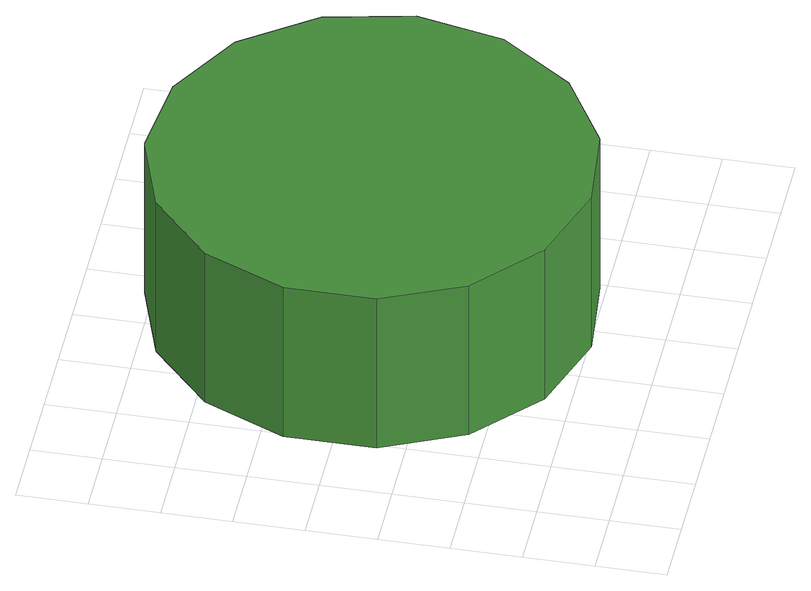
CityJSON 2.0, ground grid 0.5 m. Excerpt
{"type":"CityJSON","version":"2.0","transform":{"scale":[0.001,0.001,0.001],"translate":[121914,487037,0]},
"CityObjects":{
"tree1":{"type":"SolitaryVegetationObject","attributes":{"function":"something"},"geometry":[{"type":"MultiSurface","lod":"1","boundaries":[[[0,1,2,3,4,5,6,7,8,9,10,11,12,13,14]],[[15,16,17,18,19,20,21,22,23,24,25,26,27,28,29]],[[0,29,28,1]],[[1,28,27,2]],[[2,27,26,3]],[[3,26,25,4]],[[4,25,24,5]],[[5,24,23,6]],[[6,23,22,7]],[[7,22,21,8]],[[8,21,20,9]],[[9,20,19,10]],[[10,19,18,11]],[[11,18,17,12]],[[12,17,16,13]],[[13,16,15,14]],[[14,15,29,0]]]}]}
},
"vertices":[
[3545,2027,1469],[3411,2657,1469],[3032,3179,1469],[2474,3501,1469],[1833,3569,1469],[1220,3370,1469],[741,2938,1469],[478,2349,1469],[478,1704,1469],[741,1115,1469],[1220,684,1469],[1833,485,1469],[2474,552,1469],[3032,875,1469],[3411,1396,1469],[3411,1396,179],[3032,875,179],[2474,552,179],[1833,485,179],[1220,684,179],[741,1115,179],[478,1704,179],[478,2349,179],[741,2938,179],[1220,3370,179],[1833,3569,179],[2474,3501,179],[3032,3179,179],[3411,2657,179],[3545,2027,179]
]}
